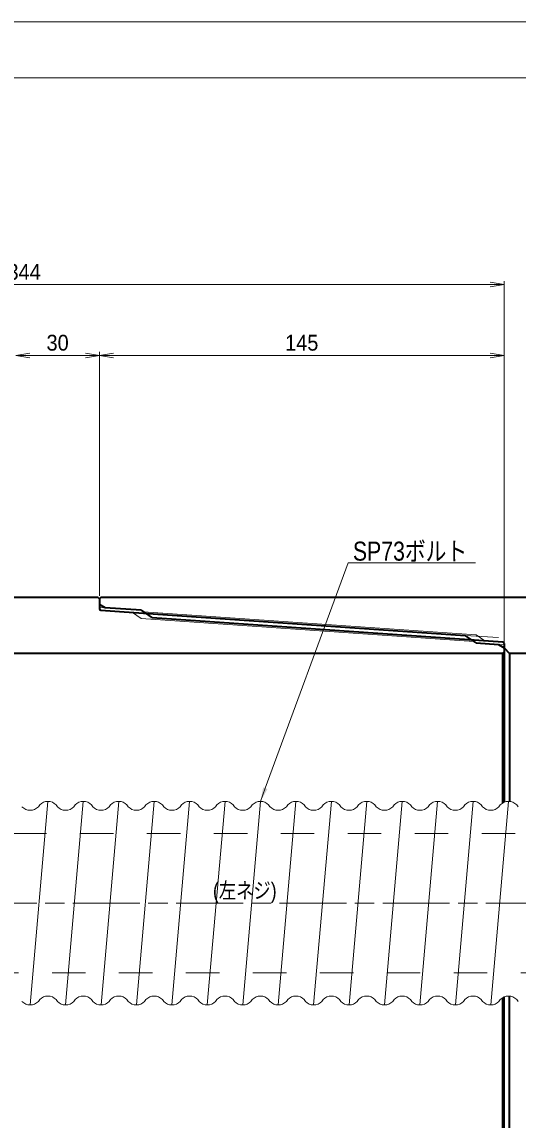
# Model space of a CAD drawing. Units: millimetres at full size, sheet at 1:2. Extents: x 2335 to 3175, y 1300 to 1901.
# Drawn here: x 2670.2 to 2848, y 1507.6 to 1901.2 of the extents above; entities that cross this region are included whole.
import ezdxf
from ezdxf.enums import TextEntityAlignment as Align

# ---------------------------------------------------------------- set-up
doc = ezdxf.new("R2010")
doc.units = ezdxf.units.MM
doc.header["$LTSCALE"] = 2
for name, pattern in [('CHAIN', [18.5, 12, -1.5, 3.5, -1.5]), ('CHAIN_DOUBLE_DASH', [23.5, 12, -1.5, 3.5, -1.5, 3.5, -1.5]), ('DASHED_SPACED', [12, 6, -6])]:
    doc.linetypes.add(name, pattern=pattern)
for name, color, linetype, lineweight in [('1外形線', 7, 'Continuous', 35), ('2細い実線', 3, 'Continuous', 20), ('3隠れ線', 2, 'DASHED_SPACED', 13), ('4中心線', 1, 'CHAIN', 15), ('5想像線', 6, 'CHAIN_DOUBLE_DASH', 13), ('6寸法線', 4, 'Continuous', 13), ('7枠', 7, 'Continuous', 13)]:
    doc.layers.add(name, color=color, linetype=linetype, lineweight=lineweight)
doc.styles.add('Arial', font='')
doc.styles.get('Arial').set_extended_font_data('Arial')

# ---------------------------------------------------------------- blocks, each defined once
blk = doc.blocks.new('open_arrow')
at = {"color": 0, "linetype": 'Continuous', "lineweight": -2}
blk.add_lwpolyline([(7.5, 1.25), (0, 0), (7.5, -1.25)], dxfattribs=at)
blk = doc.blocks.new('filled_arrow')
at = {"color": 0, "linetype": 'Continuous', "lineweight": -2}
blk.add_solid([(7.5, 1.25), (0, 0), (7.5, -1.25)], dxfattribs=at)

msp = doc.modelspace()

# ---------------------------------------------------------------- linework, layer by layer
at = {"layer": '1外形線'}
for p, q in [((2697.478, 1694.85), (2528.831, 1694.85)), ((2697.478, 1694.85), (2697.978, 1694.35)), ((2698.478, 1694.85), (2697.978, 1694.35)), ((2697.978, 1694.35), (2697.978, 1690.817)), ((2697.978, 1694.35), (2697.978, 1692.35)), ((2868.019, 1694.85), (2698.478, 1694.85)), ((2699.978, 1691.207), (2697.978, 1692.35)), ((2698.444, 1690.318), (2705.192, 1689.853)), ((2712.978, 1690.279), (2699.973, 1691.208)), ((2705.192, 1689.853), (2829.057, 1681.31)), ((2712.978, 1690.279), (2716.88, 1687.547)), ((2842.514, 1678.884), (2716.88, 1687.547)), ((2832.978, 1678.565), (2829.057, 1681.31)), ((2832.978, 1678.565), (2840.978, 1677.993)), ((2840.978, 1677.993), (2842.978, 1676.85)), ((2842.978, 1678.385), (2842.978, 1676.85)), ((2842.478, 1674.85), (2517.978, 1674.85)), ((2842.478, 1674.85), (2842.978, 1675.35)), ((2842.478, 1674.85), (2842.478, 1621.2)), ((2842.978, 1676.85), (2842.978, 1675.35)), ((2842.978, 1676.85), (2844.978, 1674.85)), ((2842.978, 1676.85), (2842.978, 1621.463)), ((2880.978, 1674.85), (2844.978, 1674.85)), ((2844.978, 1674.85), (2844.978, 1621.781)), ((2842.478, 1551.4), (2842.478, 1495.25)), ((2842.978, 1493.75), (2842.978, 1551.663)), ((2844.978, 1495.75), (2844.978, 1551.981))]:
    msp.add_line(p, q, dxfattribs=at)
for centre, start, end in [((2698.478, 1690.817), 180, 266.0548), ((2842.478, 1678.385), 0, 85.9144)]:
    msp.add_arc(centre, 0.5, start, end, dxfattribs=at)
at = {"layer": '2細い実線'}
for p, q in [((2712.978, 1687.338), (2709.799, 1689.535)), ((2832.978, 1681.541), (2713.71, 1689.766)), ((2712.978, 1687.338), (2832.191, 1679.116)), ((2832.978, 1681.541), (2836.146, 1679.323)), ((2679.486, 1621.8), (2673.136, 1548.8)), ((2692.186, 1621.8), (2685.836, 1548.8)), ((2704.886, 1621.8), (2698.536, 1548.8)), ((2717.586, 1621.8), (2711.236, 1548.8)), ((2730.286, 1621.8), (2723.936, 1548.8)), ((2742.986, 1621.8), (2736.636, 1548.8)), ((2755.686, 1621.8), (2749.336, 1548.8)), ((2768.386, 1621.8), (2762.036, 1548.8)), ((2781.086, 1621.8), (2774.736, 1548.8)), ((2793.786, 1621.8), (2787.436, 1548.8)), ((2806.486, 1621.8), (2800.136, 1548.8)), ((2819.186, 1621.8), (2812.836, 1548.8)), ((2831.886, 1621.8), (2825.536, 1548.8)), ((2844.586, 1621.8), (2838.236, 1548.8)), ((2676.551, 1620.519), (2676.07, 1619.882)), ((2682.42, 1620.519), (2682.901, 1619.882)), ((2689.251, 1620.519), (2688.77, 1619.882)), ((2695.12, 1620.519), (2695.601, 1619.882)), ((2701.951, 1620.519), (2701.47, 1619.882)), ((2707.82, 1620.519), (2708.301, 1619.882)), ((2714.651, 1620.519), (2714.17, 1619.882)), ((2720.52, 1620.519), (2721.001, 1619.882)), ((2727.351, 1620.519), (2726.87, 1619.882)), ((2733.22, 1620.519), (2733.701, 1619.882)), ((2740.051, 1620.519), (2739.57, 1619.882)), ((2745.92, 1620.519), (2746.401, 1619.882)), ((2752.751, 1620.519), (2752.27, 1619.882)), ((2758.62, 1620.519), (2759.101, 1619.882)), ((2765.451, 1620.519), (2764.97, 1619.882)), ((2771.32, 1620.519), (2771.801, 1619.882)), ((2778.151, 1620.519), (2777.67, 1619.882)), ((2784.02, 1620.519), (2784.501, 1619.882)), ((2790.851, 1620.519), (2790.37, 1619.882)), ((2796.72, 1620.519), (2797.201, 1619.882)), ((2803.551, 1620.519), (2803.07, 1619.882)), ((2809.42, 1620.519), (2809.901, 1619.882)), ((2816.251, 1620.519), (2815.77, 1619.882)), ((2822.12, 1620.519), (2822.601, 1619.882)), ((2828.951, 1620.519), (2828.47, 1619.882)), ((2834.82, 1620.519), (2835.301, 1619.882)), ((2841.651, 1620.519), (2841.17, 1619.882)), ((2847.52, 1620.519), (2848.001, 1619.882)), ((2676.07, 1550.082), (2676.551, 1550.719)), ((2682.901, 1550.082), (2682.42, 1550.719)), ((2688.77, 1550.082), (2689.251, 1550.719)), ((2695.601, 1550.082), (2695.12, 1550.719)), ((2701.47, 1550.082), (2701.951, 1550.719)), ((2708.301, 1550.082), (2707.82, 1550.719)), ((2714.17, 1550.082), (2714.651, 1550.719)), ((2721.001, 1550.082), (2720.52, 1550.719)), ((2726.87, 1550.082), (2727.351, 1550.719)), ((2733.701, 1550.082), (2733.22, 1550.719)), ((2739.57, 1550.082), (2740.051, 1550.719)), ((2746.401, 1550.082), (2745.92, 1550.719)), ((2752.27, 1550.082), (2752.751, 1550.719)), ((2759.101, 1550.082), (2758.62, 1550.719)), ((2764.97, 1550.082), (2765.451, 1550.719)), ((2771.801, 1550.082), (2771.32, 1550.719)), ((2777.67, 1550.082), (2778.151, 1550.719)), ((2784.501, 1550.082), (2784.02, 1550.719)), ((2790.37, 1550.082), (2790.851, 1550.719)), ((2797.201, 1550.082), (2796.72, 1550.719)), ((2803.07, 1550.082), (2803.551, 1550.719)), ((2809.901, 1550.082), (2809.42, 1550.719)), ((2815.77, 1550.082), (2816.251, 1550.719)), ((2822.601, 1550.082), (2822.12, 1550.719)), ((2828.47, 1550.082), (2828.951, 1550.719)), ((2835.301, 1550.082), (2834.82, 1550.719)), ((2841.17, 1550.082), (2841.651, 1550.719)), ((2848.001, 1550.082), (2847.52, 1550.719))]:
    msp.add_line(p, q, dxfattribs=at)
for centre, start, end in [((2679.486, 1617.8), 42.81375, 137.18625), ((2692.186, 1617.8), 42.81375, 137.18625), ((2704.886, 1617.8), 42.81375, 137.18625), ((2717.586, 1617.8), 42.81375, 137.18625), ((2730.286, 1617.8), 42.81375, 137.18625), ((2742.986, 1617.8), 42.81375, 137.18625), ((2755.686, 1617.8), 42.81375, 137.18625), ((2768.386, 1617.8), 42.81375, 137.18625), ((2781.086, 1617.8), 42.81375, 137.18625), ((2793.786, 1617.8), 42.81375, 137.18625), ((2806.486, 1617.8), 42.81375, 137.18625), ((2819.186, 1617.8), 42.81375, 137.18625), ((2831.886, 1617.8), 42.81375, 137.18625), ((2844.586, 1617.8), 42.81375, 137.18625), ((2673.136, 1622.6), 222.81375, 317.18625), ((2685.836, 1622.6), 222.81375, 317.18625), ((2698.536, 1622.6), 222.81375, 317.18625), ((2711.236, 1622.6), 222.81375, 317.18625), ((2723.936, 1622.6), 222.81375, 317.18625), ((2736.636, 1622.6), 222.81375, 317.18625), ((2749.336, 1622.6), 222.81375, 317.18625), ((2762.036, 1622.6), 222.81375, 317.18625), ((2774.736, 1622.6), 222.81375, 317.18625), ((2787.436, 1622.6), 222.81375, 317.18625), ((2800.136, 1622.6), 222.81375, 317.18625), ((2812.836, 1622.6), 222.81375, 317.18625), ((2825.536, 1622.6), 222.81375, 317.18625), ((2838.236, 1622.6), 222.81375, 317.18625), ((2679.486, 1548), 42.81375, 137.18625), ((2692.186, 1548), 42.81375, 137.18625), ((2704.886, 1548), 42.81375, 137.18625), ((2717.586, 1548), 42.81375, 137.18625), ((2730.286, 1548), 42.81375, 137.18625), ((2742.986, 1548), 42.81375, 137.18625), ((2755.686, 1548), 42.81375, 137.18625), ((2768.386, 1548), 42.81375, 137.18625), ((2781.086, 1548), 42.81375, 137.18625), ((2793.786, 1548), 42.81375, 137.18625), ((2806.486, 1548), 42.81375, 137.18625), ((2819.186, 1548), 42.81375, 137.18625), ((2831.886, 1548), 42.81375, 137.18625), ((2844.586, 1548), 42.81375, 137.18625), ((2673.136, 1552.8), 222.81375, 317.18625), ((2685.836, 1552.8), 222.81375, 317.18625), ((2698.536, 1552.8), 222.81375, 317.18625), ((2711.236, 1552.8), 222.81375, 317.18625), ((2723.936, 1552.8), 222.81375, 317.18625), ((2736.636, 1552.8), 222.81375, 317.18625), ((2749.336, 1552.8), 222.81375, 317.18625), ((2762.036, 1552.8), 222.81375, 317.18625), ((2774.736, 1552.8), 222.81375, 317.18625), ((2787.436, 1552.8), 222.81375, 317.18625), ((2800.136, 1552.8), 222.81375, 317.18625), ((2812.836, 1552.8), 222.81375, 317.18625), ((2825.536, 1552.8), 222.81375, 317.18625), ((2838.236, 1552.8), 222.81375, 317.18625)]:
    msp.add_arc(centre, 4, start, end, dxfattribs=at)
at = {"layer": '3隠れ線'}
for p, q in [((2697.978, 1691.35), (2699.978, 1691.207)), ((2829.057, 1681.31), (2842.978, 1680.35)), ((2840.978, 1677.993), (2842.978, 1677.85)), ((2498.978, 1610.3), (2959.236, 1610.3)), ((2488.978, 1560.3), (2959.236, 1560.3))]:
    msp.add_line(p, q, dxfattribs=at)
at = {"layer": '4中心線'}
msp.add_line((2355.489, 1585.3), (3144.133, 1585.3), dxfattribs=at)
at = {"layer": '5想像線'}
for p, q in [((2697.978, 1690.816), (2697.978, 1690.35)), ((2697.978, 1690.35), (2698.442, 1690.317)), ((2842.514, 1678.884), (2842.978, 1678.85)), ((2842.978, 1678.85), (2842.978, 1678.385))]:
    msp.add_line(p, q, dxfattribs=at)
at = {"layer": '6寸法線'}
for p, q in [((2498.978, 1807.05), (2842.978, 1807.05)), ((2842.978, 1782.284), (2842.978, 1808.3)), ((2667.978, 1781.659), (2697.978, 1781.659)), ((2697.978, 1695.475), (2697.978, 1782.909)), ((2697.978, 1703.475), (2697.978, 1782.909)), ((2697.978, 1781.659), (2842.978, 1781.659)), ((2842.978, 1677.475), (2842.978, 1782.909))]:
    msp.add_line(p, q, dxfattribs=at)
msp.add_lwpolyline([(2755.686, 1621.8), (2757.414, 1626.492), (2787.171, 1707.249), (2832.795, 1707.249)], dxfattribs=at)
at = {"layer": '7枠'}
for p, q in [((2335.452, 1901.192), (3175.452, 1901.192)), ((2355.452, 1881.192), (3155.452, 1881.192))]:
    msp.add_line(p, q, dxfattribs=at)

# ---------------------------------------------------------------- block references
at = {"layer": '6寸法線', "xscale": 0.667, "yscale": 0.667}
for name, p, rotation in [('open_arrow', (2842.978, 1807.05), 180), ('open_arrow', (2697.978, 1781.659), 180), ('open_arrow', (2842.978, 1781.659), 180), ('filled_arrow', (2755.686, 1621.8), 69.8)]:
    msp.add_blockref(name, p, dxfattribs=dict(at, rotation=rotation))
for p in [(2667.978, 1781.659), (2697.978, 1781.659)]:
    msp.add_blockref('open_arrow', p, dxfattribs=at)

# ---------------------------------------------------------------- texts
at = {"layer": '6寸法線', "style": 'Arial', "width": 0.9}
for s, p in [('344', (2670.978, 1811.605)), ('30', (2682.978, 1786.213)), ('145', (2770.478, 1786.211))]:
    msp.add_text(s, height=5.682, dxfattribs=at).set_placement(p, align=Align.MIDDLE_CENTER)
at = {"layer": '6寸法線', "style": 'Arial', "width": 0.8}
msp.add_text('SP73ボルト', height=6.818, dxfattribs=at).set_placement((2788.814, 1706.037), align=Align.BOTTOM_LEFT)
at = {"layer": '6寸法線', "color": 7, "style": 'Arial', "width": 0.8}
msp.add_text('(左ネジ)', height=5.682, dxfattribs=at).set_placement((2738.65, 1585.314), align=Align.BOTTOM_LEFT)

doc.saveas('drawing.dxf')
